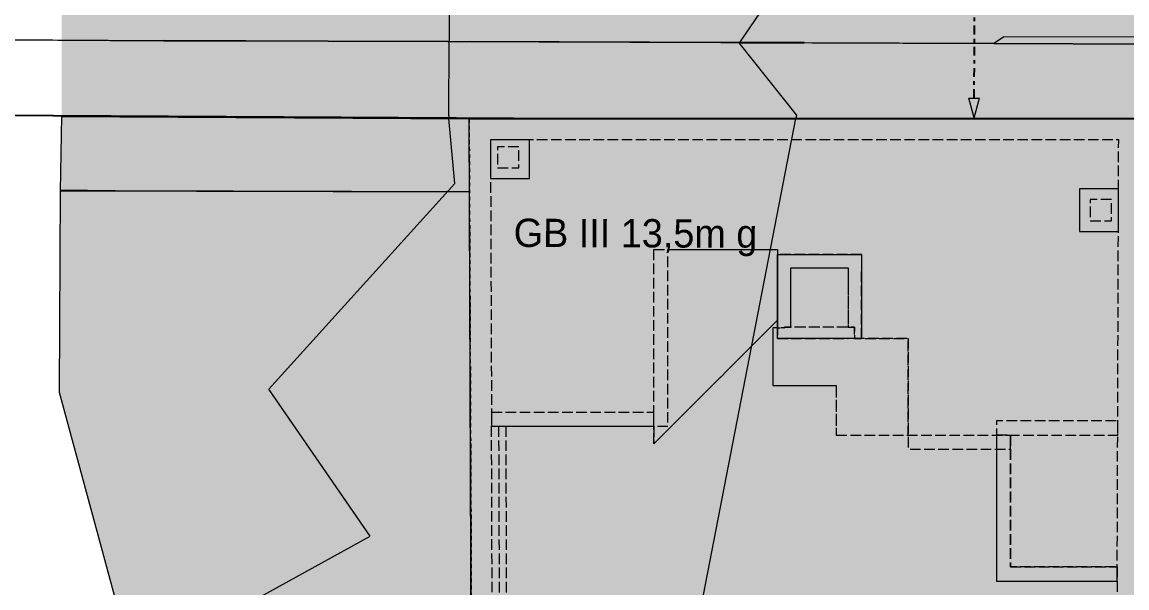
# Model space of a CAD drawing. Header units: metres. Extents: x -14 to 456, y -38 to 65.
# Drawn here: x 383.5 to 414.77, y 18.4 to 34.4 of the extents above; entities that cross this region are included whole.
import ezdxf

# ---------------------------------------------------------------- set-up
doc = ezdxf.new("R2010")
doc.units = ezdxf.units.M
doc.header["$MEASUREMENT"] = 0
for name, pattern in [('DASHDOT2', [0.5, 0.25, -0.125, 0, -0.125]), ('Strichlinie eng', [0.002, 0.0015, -0.0005]), ('Untersicht 1_1', [0.075, 0.025, -0.05])]:
    doc.linetypes.add(name, pattern=pattern)
for name, color, linetype in [('120 Wand Innen tragend', 7, 'Continuous'), ('260 Fundament', 7, 'Continuous'), ('710 Gelände', 7, 'Continuous'), ('725 Nachbarbebauung', 7, 'Continuous'), ('844 Umriss 2D', 7, 'Continuous'), ('Neubau_840 Baulinien', 7, 'Continuous')]:
    doc.layers.add(name, color=color, linetype=linetype)
doc.styles.add('ERSTELLTER_STIL_6', font='')
doc.styles.get('ERSTELLTER_STIL_6').set_extended_font_data('Eurostile')
doc.linetypes.add('Grenze Grundstück', pattern='A,0,[3,415_260415_PP_VA_1_1 -2 FDM1.Shx,S=0.00031746,R=0,X=0,Y=0],-0.04,0', length=0.04)

# ---------------------------------------------------------------- blocks, each defined once
blk = doc.blocks.new('Decke_18_1', base_point=(415.138, 31.678))
at = {"layer": '710 Gelände', "color": 7, "linetype": 'Untersicht 1_1', "lineweight": 13, "flags": 128}
blk.add_lwpolyline([(415.138, 31.678), (396.153, 31.678), (396.209, 19.475), (396.219, -2.349), (415.001, 0.35), (415.056, 12.107), (415.111, 20.233)], close=True, dxfattribs=at)
blk = doc.blocks.new('Decke_19_1', base_point=(396.755, 31.078))
at = {"layer": '260 Fundament', "linetype": 'Continuous', "lineweight": 0, "true_color": 0x000000}
h = blk.add_hatch(color=18, dxfattribs=at)
h.paths.add_polyline_path([(396.755, 31.078), (396.785, 22.973), (401.778, 22.973), (401.778, 27.973), (404.878, 27.973), (404.878, 25.753), (405.078, 25.753), (405.078, 25.773), (405.258, 25.773), (405.258, 27.453), (406.878, 27.453), (406.878, 25.773), (407.058, 25.773), (407.058, 25.453), (408.578, 25.453), (408.578, 22.323), (411.473, 22.323), (411.473, 22.723), (414.508, 22.723), (414.536, 31.078)])
h.paths.add_polyline_path([(397.556, 30.878), (397.556, 30.278), (396.956, 30.278), (396.956, 30.878)], flags=0)
h.paths.add_polyline_path([(413.73, 28.785), (413.73, 29.385), (414.33, 29.385), (414.33, 28.785)], flags=0)
at = {"layer": '260 Fundament', "color": 7, "linetype": 'Strichlinie eng', "lineweight": 13, "ltscale": 200, "true_color": 0xf4f4f4, "flags": 128}
for points in [[(396.755, 31.078), (396.785, 22.973), (401.778, 22.973), (401.778, 27.973), (404.878, 27.973), (404.878, 25.753), (405.078, 25.753), (405.078, 25.773), (405.258, 25.773), (405.258, 27.453), (406.878, 27.453), (406.878, 25.773), (407.058, 25.773), (407.058, 25.453), (408.578, 25.453), (408.578, 22.323), (411.473, 22.323), (411.473, 22.723), (414.508, 22.723), (414.536, 31.078)], [(397.556, 30.878), (396.956, 30.878), (396.956, 30.278), (397.556, 30.278)], [(413.73, 28.785), (414.33, 28.785), (414.33, 29.385), (413.73, 29.385)]]:
    blk.add_lwpolyline(points, close=True, dxfattribs=at)
blk = doc.blocks.new('Freifläche_2_1', base_point=(345.677, 64.594))
at = {"layer": '710 Gelände', "color": 83, "linetype": 'Continuous', "lineweight": 13, "true_color": 0x89cd89}
for p, q in [((395.597, 33.857), (395.625, 44.956)), ((406.986, 38.508), (403.802, 33.831)), ((345.677, 34.129), (387.502, 33.883)), ((387.502, 33.873), (371.861, 33.965)), ((392.162, 33.868), (387.502, 33.883)), ((392.162, 33.858), (387.502, 33.873)), ((395.597, 33.857), (392.162, 33.868)), ((395.583, 33.847), (392.162, 33.858)), ((395.575, 31.749), (395.583, 33.847)), ((395.583, 33.847), (395.597, 33.857)), ((396.149, 33.845), (395.583, 33.847)), ((395.597, 33.857), (396.149, 33.855)), ((403.802, 33.831), (396.149, 33.855)), ((403.796, 33.821), (396.149, 33.845)), ((403.796, 33.821), (403.802, 33.831)), ((405.42, 31.779), (403.796, 33.821)), ((403.796, 33.821), (405.634, 33.815)), ((405.634, 33.825), (403.802, 33.831)), ((405.634, 33.825), (411.023, 33.808)), ((413.247, 33.791), (405.634, 33.815)), ((411.285, 33.984), (411.023, 33.808)), ((411.285, 33.984), (415.233, 33.998)), ((419.228, 33.772), (413.247, 33.791)), ((392.165, 31.7), (377.191, 31.785)), ((392.165, 31.7), (395.581, 31.681)), ((395.575, 31.749), (395.581, 31.681)), ((395.746, 29.841), (395.581, 31.681)), ((395.581, 31.681), (396.153, 31.678)), ((396.153, 31.678), (405.4, 31.677)), ((402.781, 18.208), (405.4, 31.677)), ((405.42, 31.779), (405.4, 31.677)), ((405.4, 31.677), (405.66, 31.677)), ((405.66, 31.677), (415.14, 31.677)), ((390.48, 24.021), (395.746, 29.841)), ((393.346, 19.86), (390.48, 24.021)), ((386.199, 15.928), (393.346, 19.86))]:
    blk.add_line(p, q, dxfattribs=at)
blk = doc.blocks.new('Decke_21_1', base_point=(384.616, 31.743))
at = {"layer": '725 Nachbarbebauung', "linetype": 'Continuous', "lineweight": 0, "true_color": 0x1f1f1f}
blk.add_hatch(color=250, dxfattribs=at).paths.add_polyline_path([(384.616, 31.743), (384.575, 29.631), (396.163, 29.599), (396.153, 31.678), (392.165, 31.7)])
at = {"layer": '725 Nachbarbebauung', "color": 8, "linetype": 'Continuous', "lineweight": 13, "flags": 128}
blk.add_lwpolyline([(384.616, 31.743), (384.575, 29.631), (396.163, 29.599), (396.153, 31.678), (392.165, 31.7)], close=True, dxfattribs=at)
blk = doc.blocks.new('Decke_23_1', base_point=(384.55, 23.933))
at = {"layer": '725 Nachbarbebauung', "linetype": 'Continuous', "lineweight": 0, "true_color": 0x1f1f1f}
blk.add_hatch(color=250, dxfattribs=at).paths.add_polyline_path([(384.55, 23.933), (388.697, 8.628), (389.422, 8.61), (396.026, 8.458), (396.212, 8.457), (396.205, 17.483), (396.209, 19.475), (396.163, 29.599), (386.133, 29.627), (384.575, 29.646)])
at = {"layer": '725 Nachbarbebauung', "color": 8, "linetype": 'Continuous', "lineweight": 13, "flags": 128}
blk.add_lwpolyline([(384.55, 23.933), (388.697, 8.628), (389.422, 8.61), (396.026, 8.458), (396.212, 8.457), (396.205, 17.483), (396.209, 19.475), (396.163, 29.599), (386.133, 29.627), (384.575, 29.646)], close=True, dxfattribs=at)
blk = doc.blocks.new('Decke_25_1', base_point=(404.878, 27.833))
at = {"layer": '260 Fundament', "linetype": 'Continuous', "lineweight": 0, "true_color": 0x000000}
blk.add_hatch(color=18, dxfattribs=at).paths.add_polyline_path([(404.878, 27.833), (404.878, 25.453), (407.258, 25.453), (407.258, 27.833)])
at = {"layer": '260 Fundament', "color": 7, "linetype": 'Continuous', "lineweight": 13, "true_color": 0xf4f4f4, "flags": 128}
blk.add_lwpolyline([(404.878, 27.833), (407.258, 27.833), (407.258, 25.453), (404.878, 25.453)], close=True, dxfattribs=at)
blk = doc.blocks.new('Decke_26_1', base_point=(411.073, 18.593))
at = {"layer": '260 Fundament', "color": 7, "linetype": 'Strichlinie eng', "lineweight": 13, "ltscale": 200, "true_color": 0xf4f4f4, "flags": 128}
blk.add_lwpolyline([(411.073, 18.593), (414.494, 18.593), (414.509, 23.123), (411.073, 23.123)], close=True, dxfattribs=at)
blk = doc.blocks.new('Decke_27_1', base_point=(415.486, 33.784))
at = {"layer": '710 Gelände', "color": 8, "linetype": 'Continuous', "lineweight": 0, "flags": 128}
blk.add_lwpolyline([(415.486, 33.784), (419.68, 33.771), (422.564, 33.771), (455.986, 33.737), (455.986, 31.642), (418.022, 31.678), (399.037, 31.678), (348.561, 31.97), (348.561, 34.119), (387.502, 33.873), (390.386, 33.873), (411.008, 33.798)], close=True, dxfattribs=at)
blk = doc.blocks.new('Decke_30_1', base_point=(406.543, 22.723))
at = {"layer": '260 Fundament', "color": 7, "linetype": 'Strichlinie eng', "lineweight": 13, "ltscale": 200, "true_color": 0xf4f4f4, "flags": 128}
blk.add_lwpolyline([(406.543, 22.723), (408.578, 22.723), (408.578, 25.453), (407.058, 25.453), (407.058, 25.773), (405.078, 25.773), (405.078, 25.753), (404.748, 25.753), (404.748, 24.123), (406.543, 24.123)], close=True, dxfattribs=at)
blk = doc.blocks.new('Decke_31_1', base_point=(411.073, 22.723))
at = {"layer": '260 Fundament', "color": 7, "linetype": 'Strichlinie eng', "lineweight": 13, "ltscale": 200, "true_color": 0xf4f4f4, "flags": 128}
blk.add_lwpolyline([(411.073, 22.723), (411.073, 18.593), (414.494, 18.593), (414.495, 18.993), (411.473, 18.993), (411.473, 22.723)], close=True, dxfattribs=at)
blk = doc.blocks.new('Decke_32_1', base_point=(396.755, 31.078))
at = {"layer": '260 Fundament', "linetype": 'Continuous', "lineweight": 0, "true_color": 0x000000}
blk.add_hatch(color=18, dxfattribs=at).paths.add_polyline_path([(396.755, 31.078), (396.755, 29.978), (397.856, 29.978), (397.856, 31.078)])
at = {"layer": '260 Fundament', "color": 7, "linetype": 'Continuous', "lineweight": 13, "true_color": 0xf4f4f4, "flags": 128}
blk.add_lwpolyline([(396.755, 31.078), (396.755, 29.978), (397.856, 29.978), (397.856, 31.078)], close=True, dxfattribs=at)
blk = doc.blocks.new('Wand_112_1', base_point=(405.258, 27.453))
at = {"layer": '120 Wand Innen tragend', "color": 7, "linetype": 'Strichlinie eng', "lineweight": 13, "ltscale": 200, "flags": 128}
for points in [[(404.878, 27.833), (404.878, 27.453)], [(407.258, 27.833), (404.878, 27.833)], [(407.258, 27.833), (407.258, 27.453)], [(405.258, 27.453), (406.878, 27.453)]]:
    blk.add_lwpolyline(points, dxfattribs=at)
blk = doc.blocks.new('Wand_113_1', base_point=(406.878, 27.453))
at = {"layer": '120 Wand Innen tragend', "color": 7, "linetype": 'Strichlinie eng', "lineweight": 13, "ltscale": 200, "flags": 128}
for points in [[(406.878, 27.453), (406.878, 25.773)], [(407.258, 25.453), (407.258, 27.453)], [(407.258, 25.453), (406.878, 25.453)]]:
    blk.add_lwpolyline(points, dxfattribs=at)
blk = doc.blocks.new('Wand_114_1', base_point=(406.878, 25.773))
at = {"layer": '120 Wand Innen tragend', "color": 7, "linetype": 'Strichlinie eng', "lineweight": 13, "ltscale": 200, "flags": 128}
for points in [[(406.878, 25.773), (405.258, 25.773)], [(405.258, 25.453), (406.878, 25.453)]]:
    blk.add_lwpolyline(points, dxfattribs=at)
blk = doc.blocks.new('Wand_115_1', base_point=(405.258, 25.773))
at = {"layer": '120 Wand Innen tragend', "color": 7, "linetype": 'Strichlinie eng', "lineweight": 13, "ltscale": 200, "flags": 128}
for points in [[(404.878, 27.453), (404.878, 25.453)], [(405.258, 25.773), (405.258, 27.453)], [(404.878, 25.453), (405.258, 25.453)]]:
    blk.add_lwpolyline(points, dxfattribs=at)
blk = doc.blocks.new('Linie_1_1', base_point=(410.445, 31.695))
at = {"layer": '844 Umriss 2D', "linetype": 'Continuous', "lineweight": 13, "true_color": 0xaab9ca}
for points in [[(410.495, 44.965), (410.343, 44.406), (410.643, 44.404)], [(410.445, 31.695), (410.597, 32.254), (410.297, 32.255)]]:
    blk.add_hatch(color=9, dxfattribs=at).paths.add_polyline_path(points)
at = {"layer": '844 Umriss 2D', "color": 9, "linetype": 'Continuous', "lineweight": 13, "true_color": 0xaab9ca}
for p, q in [((410.495, 44.965), (410.343, 44.406)), ((410.495, 44.965), (410.643, 44.404)), ((410.643, 44.404), (410.343, 44.406)), ((410.297, 32.255), (410.597, 32.254)), ((410.445, 31.695), (410.297, 32.255)), ((410.445, 31.695), (410.597, 32.254))]:
    blk.add_line(p, q, dxfattribs=at)
at = {"layer": '844 Umriss 2D', "color": 1, "linetype": 'DASHDOT2', "lineweight": 25, "true_color": 0xfb0106}
blk.add_line((410.447, 32.255), (410.493, 44.405), dxfattribs=at)
blk = doc.blocks.new('Decke_37_1', base_point=(413.43, 29.685))
at = {"layer": '260 Fundament', "linetype": 'Continuous', "lineweight": 0, "true_color": 0x000000}
blk.add_hatch(color=18, dxfattribs=at).paths.add_polyline_path([(413.43, 29.685), (413.43, 28.485), (414.53, 28.485), (414.53, 29.685)])
at = {"layer": '260 Fundament', "color": 7, "linetype": 'Continuous', "lineweight": 13, "true_color": 0xf4f4f4, "flags": 128}
blk.add_lwpolyline([(413.43, 29.685), (413.43, 28.485), (414.53, 28.485), (414.53, 29.685)], close=True, dxfattribs=at)
blk = doc.blocks.new('Dachfläche_22_1', base_point=(396.783, 23.373))
at = {"layer": '260 Fundament', "color": 7, "linetype": 'Strichlinie eng', "lineweight": 13, "ltscale": 200, "flags": 128}
for points in [[(401.378, 22.473), (404.878, 25.973)], [(404.878, 25.973), (404.878, 25.753)], [(404.748, 25.753), (404.748, 24.123)], [(404.878, 25.753), (404.748, 25.753)], [(404.748, 24.123), (406.543, 24.123)], [(406.543, 24.123), (406.543, 22.723)], [(396.783, 23.373), (396.785, 22.973)], [(396.783, 23.373), (401.378, 23.373)], [(401.378, 22.973), (401.378, 23.373)], [(396.785, 22.973), (396.985, 22.973)], [(396.808, 11.075), (396.808, 16.679), (396.785, 22.973)], [(396.985, 22.973), (397.191, 22.973)], [(396.985, 22.973), (397.007, 16.811), (397.008, 11.075)], [(397.191, 22.973), (401.378, 22.973)], [(397.191, 22.973), (397.21, 11.075)], [(401.378, 22.973), (401.378, 22.473)], [(406.543, 22.723), (411.473, 22.723)], [(411.473, 22.723), (411.473, 18.993)], [(411.473, 18.993), (414.495, 18.993)], [(414.495, 18.993), (414.494, 18.593), (414.488, 16.681), (414.446, 10.225), (414.408, 1.7), (414.405, 0.873)], [(405.463, 17.628), (405.463, 9.628)], [(412.463, 17.628), (405.463, 17.628)], [(412.463, 9.628), (412.463, 17.628)], [(397.008, 11.075), (396.808, 11.075)], [(397.008, 11.075), (397.21, 11.075), (397.21, 11.075)], [(397.608, 11.075), (397.21, 11.075)], [(397.608, 10.475), (397.608, 11.075)], [(396.808, 10.475), (397.207, 10.475)], [(396.822, -1.655), (396.808, 9.688), (396.808, 10.475)], [(397.008, 10.474), (397.207, 10.475)], [(397.008, 10.474), (397.008, 9.688), (397.022, -1.424)], [(397.211, 10.475), (397.207, 10.475)], [(397.211, 10.475), (397.608, 10.475)], [(397.229, -1.394), (397.211, 10.475)], [(405.463, 9.628), (412.463, 9.628)], [(403.905, 1.948), (403.163, 1.206)], [(404.648, 1.206), (403.905, 1.948)], [(405.644, 1.948), (404.901, 1.206)], [(406.386, 1.206), (405.644, 1.948)], [(403.378, 1.206), (403.905, 1.733)], [(403.905, 1.733), (404.433, 1.205)], [(405.118, 1.206), (405.644, 1.733)], [(405.644, 1.733), (406.171, 1.206)], [(403.163, 1.206), (403.905, 0.463)], [(403.378, 1.206), (403.906, 0.678)], [(403.905, 0.463), (404.648, 1.206)], [(403.906, 0.678), (404.433, 1.205)], [(404.901, 1.206), (405.644, 0.463)], [(405.118, 1.206), (405.644, 0.679)], [(405.644, 0.679), (406.171, 1.206)], [(405.644, 0.463), (406.386, 1.206)], [(414.405, 0.873), (408.035, -0.043)], [(408.036, -0.044), (414.405, 0.871)], [(414.405, 0.871), (414.405, 0.873)], [(408.035, -0.043), (402.195, -0.882)], [(408.035, -0.043), (408.035, -0.043)], [(408.035, -0.043), (408.036, -0.044)], [(402.195, -0.882), (396.822, -1.655)], [(396.822, -1.657), (402.196, -0.884)], [(402.195, -0.882), (402.195, -0.882)], [(402.196, -0.884), (402.195, -0.882)], [(397.022, -1.424), (397.229, -1.394)], [(396.822, -1.655), (396.822, -1.657)]]:
    blk.add_lwpolyline(points, dxfattribs=at)
blk = doc.blocks.new('Dachfläche_23_1', base_point=(404.878, 27.973))
at = {"layer": '260 Fundament', "color": 7, "linetype": 'Strichlinie eng', "lineweight": 13, "ltscale": 200, "flags": 128}
for points in [[(401.378, 27.973), (404.878, 27.973)], [(401.378, 22.473), (401.378, 27.973)], [(404.878, 27.973), (404.878, 25.973)], [(404.878, 25.973), (401.378, 22.473)]]:
    blk.add_lwpolyline(points, dxfattribs=at)

msp = doc.modelspace()

# ---------------------------------------------------------------- hatches: boundary and pattern name
at = {"layer": '710 Gelände', "linetype": 'Continuous', "lineweight": 13, "true_color": 0xb4b4b4}
msp.add_hatch(color=253, dxfattribs=at).paths.add_polyline_path([(384.616, 31.743), (396.153, 31.678), (415.138, 31.678), (434.129, 31.662), (434.129, 44.788), (407.903, 44.959), (393.689, 44.956), (393.041, 44.988), (393.034, 45.081), (384.616, 45.081)])
h = msp.add_hatch(color=253, dxfattribs=at)
h.paths.add_polyline_path([(415.11, 20.133), (415.111, 20.233), (415.14, 31.677), (396.153, 31.678), (396.163, 29.599), (396.209, 19.575), (396.209, 19.475), (396.205, 17.483), (396.219, -2.249), (396.219, -2.349), (402.332, -1.507), (415.001, 0.35), (415.056, 12.107), (415.068, 13.884)])
h.paths.add_polyline_path([(401.471, 2.044), (407.905, 2.969), (408.29, 0.297), (401.856, -0.628)], flags=0)

# ---------------------------------------------------------------- linework, layer by layer
at = {"layer": 'Neubau_840 Baulinien', "color": 1, "linetype": 'Continuous', "lineweight": 25, "true_color": 0xfb0106}
msp.add_lwpolyline([(384.616, 31.743), (396.153, 31.678), (415.138, 31.678), (434.129, 31.662)], dxfattribs=at)
at = {"layer": 'Neubau_840 Baulinien', "color": 254, "linetype": 'Grenze Grundstück', "lineweight": 13, "ltscale": 2, "true_color": 0xe3e3e3}
msp.add_lwpolyline([(396.153, 31.677), (415.138, 31.676), (415.088, 16.678), (415.053, 10.313), (415.003, 0.353), (396.219, -2.349), (396.218, 10.313), (396.208, 16.678)], close=True, dxfattribs=at)

# ---------------------------------------------------------------- block references
at = {"layer": '120 Wand Innen tragend', "color": 7, "lineweight": 25}
for name, p in [('Wand_112_1', (405.258, 27.453)), ('Wand_115_1', (405.258, 25.773)), ('Wand_113_1', (406.878, 27.453)), ('Wand_114_1', (406.878, 25.773))]:
    msp.add_blockref(name, p, dxfattribs=at)
at = {"layer": '260 Fundament', "color": 7, "linetype": 'Continuous', "lineweight": 13, "true_color": 0xf4f4f4}
for name, p in [('Decke_19_1', (396.755, 31.078)), ('Decke_32_1', (396.755, 31.078)), ('Decke_37_1', (413.43, 29.685)), ('Decke_25_1', (404.878, 27.833)), ('Decke_30_1', (406.543, 22.723)), ('Decke_26_1', (411.073, 18.593)), ('Decke_31_1', (411.073, 22.723))]:
    msp.add_blockref(name, p, dxfattribs=at)
at = {"layer": '260 Fundament', "color": 7, "linetype": 'Continuous', "lineweight": 18}
for name, p in [('Dachfläche_23_1', (404.878, 27.973)), ('Dachfläche_22_1', (396.783, 23.373))]:
    msp.add_blockref(name, p, dxfattribs=at)
at = {"layer": '710 Gelände', "color": 83, "lineweight": 13, "true_color": 0x89cd89}
msp.add_blockref('Freifläche_2_1', (345.677, 64.594), dxfattribs=at)
at = {"layer": '710 Gelände', "color": 8, "linetype": 'Strichlinie eng', "lineweight": 0, "ltscale": 200}
msp.add_blockref('Decke_27_1', (415.486, 33.784), dxfattribs=at)
at = {"layer": '710 Gelände', "color": 7, "linetype": 'Untersicht 1_1', "lineweight": 13}
msp.add_blockref('Decke_18_1', (415.138, 31.678), dxfattribs=at)
at = {"layer": '725 Nachbarbebauung', "color": 8, "linetype": 'Continuous', "lineweight": 13}
for name, p in [('Decke_21_1', (384.616, 31.743)), ('Decke_23_1', (384.55, 23.933))]:
    msp.add_blockref(name, p, dxfattribs=at)
at = {"layer": '844 Umriss 2D', "color": 1, "linetype": 'DASHDOT2', "lineweight": 25, "true_color": 0xfb0106}
msp.add_blockref('Linie_1_1', (410.445, 31.695), dxfattribs=at)

# ---------------------------------------------------------------- texts
at = {"layer": '844 Umriss 2D', "color": 9, "linetype": 'Continuous', "lineweight": 13, "true_color": 0xaab9ca, "insert": (397.409, 27.804), "char_height": 0.8, "attachment_point": 7, "rotation": 359.784, "style": 'ERSTELLTER_STIL_6'}
msp.add_mtext('\\A1;{\\pql;\\fEurostile|b0|i0|c0|p0;\\W1.000000;GB III 13,5m g }', dxfattribs=at)

doc.saveas('drawing.dxf')
